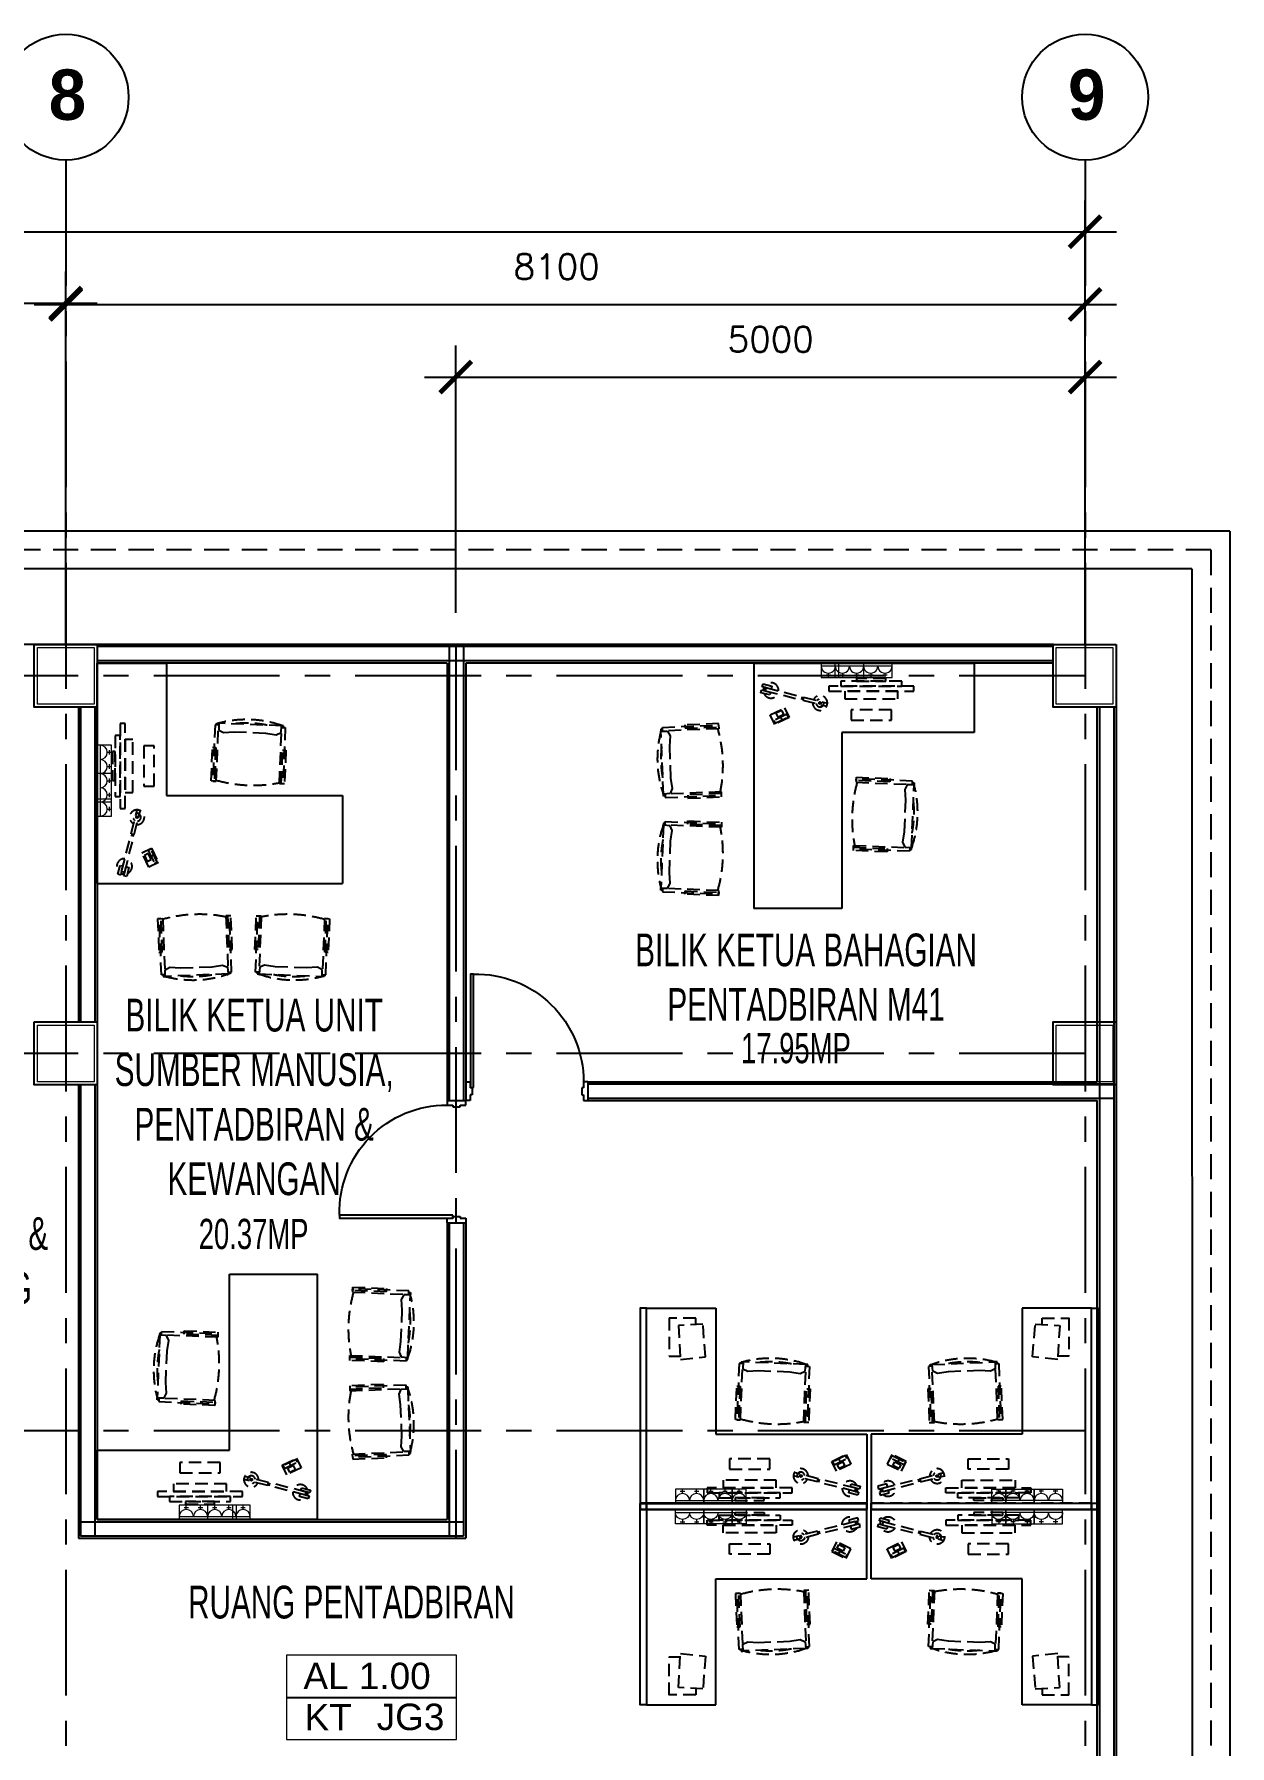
# Model space of a CAD drawing. Header units: millimetres. Extents: x 401562 to 564367, y -269451 to 12039.
# Drawn here: x 512242 to 521742, y -213180 to -199581 of the extents above; entities that cross this region are included whole.
import ezdxf

# ---------------------------------------------------------------- set-up
doc = ezdxf.new("R2010")
doc.units = ezdxf.units.MM
doc.header["$MEASUREMENT"] = 0
for name, pattern in [('CENTER', [2, 1.25, -0.25, 0.25, -0.25]), ('HIDDEN', [0.375, 0.25, -0.125]), ('HIDDEN2', [0.1875, 0.125, -0.0625])]:
    doc.linetypes.add(name, pattern=pattern)
doc.layers.add('A-FLOR-OTLN', color=6, linetype='Continuous', lineweight=9)
doc.layers.add('TEXT', color=7, linetype='Continuous', lineweight=9)
for name, color, linetype in [('Bomba', 1, 'Continuous'), ('C-door', 1, 'Continuous'), ('G-bubble', 7, 'Continuous'), ('G2-text', 3, 'Continuous'), ('GRID', 9, 'Continuous'), ('Hatch-wall', 240, 'Continuous'), ('KODING', 7, 'Continuous'), ('LINE', 1, 'Continuous'), ('PERABUT', 7, 'HIDDEN'), ('ROOF', 9, 'Continuous'), ('SILING', 8, 'Continuous'), ('WALL', 3, 'Continuous')]:
    doc.layers.add(name, color=color, linetype=linetype)
doc.styles.add('ARIAL', font='arial.ttf', dxfattribs={"width": 0.65, "height": 1.6})
doc.styles.add('ROMANS', font='romans.shx', dxfattribs={"height": 200})
doc.styles.add('S100-200H', font='romans.shx', dxfattribs={"width": 0.75, "height": 200})
doc.styles.get("Standard").update_dxf_attribs({"font": 'arial.ttf'})
doc.styles.add('TECHNICBOLD', font='teb_____.pfb', dxfattribs={"height": 300})
doc.dimstyles.new('DIM-100', dxfattribs={"dimtxt": 200, "dimasz": 300, "dimexe": 200, "dimexo": 50, "dimgap": 100, "dimtad": 1, "dimtoh": 1, "dimdec": 0, "dimzin": 0, "dimdsep": 46, "dimtxsty": 'S100-200H', "dimcen": 0.09, "dimclrt": 2, "dimadec": 0, "dimazin": 0, "dimtfac": 1, "dimtdec": 0, "dimtix": 1, "dimtofl": 0, "dimtmove": 0, "dimatfit": 3, "dimfxl": 1, "dimtolj": 1, "dimtzin": 0, "dimarcsym": 0})

# ---------------------------------------------------------------- blocks, each defined once
blk = doc.blocks.new('_ArchTick')
at = {"color": 0, "linetype": 'ByBlock', "const_width": 0.15}
blk.add_lwpolyline([(-0.5, -0.5), (0.5, 0.5)], dxfattribs=at)
blk = doc.blocks.new('*D506')
at = {"layer": 'Bomba', "color": 1, "lineweight": -2, "ltscale": 75, "transparency": 16777216}
for p, q in [((468392, -204179), (468392, -200901)), ((520592, -204273), (520592, -200901)), ((468142, -201151), (520842, -201151))]:
    blk.add_line(p, q, dxfattribs=at)
at = {"layer": 'Bomba', "color": 1, "lineweight": -2, "ltscale": 75, "transparency": 16777216, "xscale": 250, "yscale": 250, "zscale": 250, "rotation": 180}
blk.add_blockref('_ArchTick', (468392, -201151), dxfattribs=at)
at = {"layer": 'Bomba', "color": 1, "lineweight": -2, "ltscale": 75, "transparency": 16777216, "xscale": 250, "yscale": 250, "zscale": 250}
blk.add_blockref('_ArchTick', (520592, -201151), dxfattribs=at)
at = {"layer": 'Bomba', "color": 3, "ltscale": 75, "transparency": 16777216, "insert": (488416, -200851), "char_height": 200, "attachment_point": 5, "style": 'ROMANS'}
blk.add_mtext('\\A1;52200', dxfattribs=at)
blk = doc.blocks.new('meja44c')
at = {"color": 4}
for p, q in [((274356, 23689, 326165), (274244, 23689, 326165)), ((274582, 23712, 326165), (274356, 23712, 326165)), ((274582, 23689, 326165), (274356, 23689, 326165)), ((274382, 23712, 326165), (274382, 23599, 326165)), ((274807, 23712, 326165), (274582, 23712, 326165)), ((274582, 23599, 326165), (274582, 23712, 326165)), ((274807, 23689, 326165), (274582, 23689, 326165)), ((274807, 23599, 326165), (274807, 23712, 326165)), ((274317, 23616, 326165), (274283, 23616, 326165)), ((274300, 23633, 326165), (274300, 23599, 326165)), ((274356, 23599, 326165), (274582, 23599, 326165)), ((274430, 23616, 326165), (274395, 23616, 326165)), ((274413, 23633, 326165), (274413, 23599, 326165)), ((274543, 23616, 326165), (274508, 23616, 326165)), ((274525, 23633, 326165), (274525, 23599, 326165)), ((274582, 23599, 326165), (274807, 23599, 326165)), ((274656, 23616, 326165), (274621, 23616, 326165)), ((274638, 23633, 326165), (274638, 23599, 326165)), ((274768, 23616, 326165), (274733, 23616, 326165)), ((274751, 23633, 326165), (274751, 23599, 326165))]:
    blk.add_line(p, q, dxfattribs=at)
at = {"color": 4, "elevation": 326165}
blk.add_lwpolyline([(274244, 23712), (274244, 23599), (274356, 23599), (274356, 23712)], close=True, dxfattribs=at)
at = {"color": 4}
for centre in [(274300, 23689, 326165), (274413, 23689, 326165), (274525, 23689, 326165), (274638, 23689, 326165), (274751, 23689, 326165)]:
    blk.add_arc(centre, 56.4, 179.9984, 359.9984, dxfattribs=at)
at = {"layer": 'PERABUT', "color": 40, "linetype": 'ByBlock', "ltscale": 800}
for p, q in [((273709, 23712, 326165), (273709, 21762, 326165)), ((273709, 23712, 326165), (275459, 23712, 326165)), ((275459, 23712, 326165), (275459, 23162, 326165)), ((275459, 23162, 326165), (274409, 23162, 326165)), ((274409, 23162, 326165), (274409, 21762, 326165)), ((274409, 21762, 326165), (273709, 21762, 326165))]:
    blk.add_line(p, q, dxfattribs=at)
at = {"layer": 'PERABUT', "color": 40, "linetype": 'HIDDEN2', "ltscale": 800}
for p, q in [((273776, 23525, 326165), (273782, 23548, 326165)), ((273782, 23548, 326165), (273853, 23530, 326165)), ((273853, 23530, 326165), (273847, 23507, 326165)), ((273764, 23478, 326165), (273770, 23501, 326165)), ((273835, 23460, 326165), (273764, 23478, 326165)), ((273770, 23501, 326165), (273841, 23483, 326165)), ((273805, 23518, 326165), (273776, 23525, 326165)), ((273805, 23518, 326165), (273798, 23494, 326165)), ((273798, 23494, 326165), (274087, 23421, 326165)), ((273805, 23518, 326165), (274093, 23445, 326165)), ((273841, 23483, 326165), (273835, 23460, 326165)), ((274093, 23445, 326165), (274087, 23421, 326165)), ((274089, 23430, 326165), (274100, 23427, 326165)), ((274091, 23436, 326165), (274101, 23433, 326165)), ((274104, 23442, 326165), (274097, 23418, 326165)), ((274099, 23423, 326165), (274097, 23418, 326165)), ((274097, 23418, 326165), (274287, 23370, 326165)), ((274104, 23442, 326165), (274103, 23438, 326165)), ((274104, 23442, 326165), (274294, 23394, 326165)), ((273839, 23301, 326165), (273952, 23357, 326165)), ((273876, 23226, 326165), (273839, 23301, 326165)), ((273970, 23307, 326165), (273868, 23256, 326165)), ((273868, 23256, 326165), (273879, 23235, 326165)), ((273989, 23281, 326165), (273876, 23226, 326165)), ((273879, 23235, 326165), (273981, 23285, 326165)), ((273932, 23337, 326165), (273884, 23314, 326165)), ((273884, 23314, 326165), (273899, 23283, 326165)), ((273899, 23283, 326165), (273947, 23307, 326165)), ((273934, 23262, 326165), (273923, 23283, 326165)), ((273947, 23307, 326165), (273932, 23337, 326165)), ((273952, 23357, 326165), (273989, 23281, 326165)), ((273981, 23285, 326165), (273970, 23307, 326165)), ((272983, 23188, 325440), (272969, 23188, 326082)), ((272969, 23188, 326082), (272969, 23174, 326084)), ((272991, 22673, 326165), (272971, 23172, 326165)), ((272971, 23172, 326165), (273024, 23172, 326165)), ((272982, 23202, 325440), (273429, 23220, 325440)), ((272983, 23174, 325440), (272982, 23202, 325440)), ((273430, 23192, 325438), (272983, 23174, 325440)), ((273024, 23172, 326165), (273044, 23135, 326165)), ((273044, 23135, 326165), (273038, 23051, 326165)), ((273429, 23232, 325439), (273161, 23222, 325439)), ((273161, 23222, 325439), (273162, 23195, 325439)), ((273162, 23195, 325439), (273430, 23206, 325439)), ((273430, 23206, 325439), (273429, 23232, 325439)), ((273429, 23220, 325440), (273430, 23192, 325438)), ((273038, 23051, 326165), (273048, 22799, 326165)), ((273061, 22716, 326165), (273044, 22677, 326165)), ((273048, 22799, 326165), (273061, 22716, 326165)), ((274523, 22794, 325440), (274522, 22766, 325438)), ((274522, 22766, 325438), (274969, 22748, 325440)), ((274523, 22780, 325439), (274524, 22806, 325439)), ((274970, 22776, 325440), (274523, 22794, 325440)), ((274790, 22770, 325439), (274523, 22780, 325439)), ((274524, 22806, 325439), (274791, 22796, 325439)), ((274791, 22796, 325439), (274790, 22770, 325439)), ((274928, 22746, 326165), (274908, 22709, 326165)), ((274982, 22746, 326165), (274928, 22746, 326165)), ((274962, 22247, 326165), (274982, 22746, 326165)), ((274969, 22748, 325440), (274970, 22776, 325440)), ((274969, 22762, 325440), (274983, 22762, 326082)), ((274983, 22762, 326082), (274983, 22748, 326084)), ((272990, 22657, 326082), (272990, 22671, 326084)), ((273004, 22658, 325440), (272990, 22657, 326082)), ((273044, 22677, 326165), (272991, 22673, 326165)), ((273451, 22690, 325438), (273004, 22671, 325440)), ((273004, 22671, 325440), (273005, 22644, 325440)), ((273005, 22644, 325440), (273452, 22662, 325440)), ((273451, 22676, 325439), (273184, 22665, 325439)), ((273184, 22665, 325439), (273185, 22639, 325439)), ((273185, 22639, 325439), (273452, 22650, 325439)), ((273452, 22662, 325440), (273451, 22690, 325438)), ((273452, 22650, 325439), (273451, 22676, 325439)), ((274914, 22625, 326165), (274904, 22373, 326165)), ((274908, 22709, 326165), (274914, 22625, 326165)), ((273004, 22440, 325440), (272990, 22441, 326082)), ((272990, 22441, 326082), (272990, 22427, 326084)), ((273004, 22427, 325440), (273005, 22454, 325440)), ((273005, 22454, 325440), (273452, 22436, 325440)), ((273184, 22433, 325439), (273185, 22459, 325439)), ((273185, 22459, 325439), (273452, 22448, 325439)), ((273452, 22448, 325439), (273451, 22422, 325439)), ((272991, 22425, 326165), (272971, 21926, 326165)), ((273044, 22421, 326165), (272991, 22425, 326165)), ((273451, 22409, 325438), (273004, 22427, 325440)), ((273061, 22382, 326165), (273044, 22421, 326165)), ((273048, 22299, 326165), (273061, 22382, 326165)), ((273451, 22422, 325439), (273184, 22433, 325439)), ((273452, 22436, 325440), (273451, 22409, 325438)), ((274904, 22373, 326165), (274891, 22290, 326165)), ((273038, 22048, 326165), (273048, 22299, 326165)), ((274500, 22224, 325439), (274501, 22250, 325439)), ((274768, 22213, 325439), (274500, 22224, 325439)), ((274501, 22236, 325440), (274502, 22264, 325438)), ((274501, 22250, 325439), (274769, 22239, 325439)), ((274947, 22218, 325440), (274501, 22236, 325440)), ((274502, 22264, 325438), (274949, 22246, 325440)), ((274769, 22239, 325439), (274768, 22213, 325439)), ((274891, 22290, 326165), (274908, 22251, 326165)), ((274908, 22251, 326165), (274962, 22247, 326165)), ((274949, 22246, 325440), (274947, 22218, 325440)), ((274948, 22232, 325440), (274962, 22231, 326082)), ((274962, 22231, 326082), (274963, 22245, 326084)), ((273044, 21963, 326165), (273038, 22048, 326165)), ((272969, 21910, 326082), (272969, 21924, 326084)), ((272983, 21910, 325440), (272969, 21910, 326082)), ((272971, 21926, 326165), (273024, 21926, 326165)), ((272983, 21924, 325440), (272982, 21896, 325440)), ((272982, 21896, 325440), (273429, 21878, 325440)), ((273430, 21906, 325438), (272983, 21924, 325440)), ((273024, 21926, 326165), (273044, 21963, 326165)), ((273161, 21877, 325439), (273162, 21903, 325439)), ((273162, 21903, 325439), (273430, 21892, 325439)), ((273429, 21878, 325440), (273430, 21906, 325438)), ((273429, 21866, 325439), (273161, 21877, 325439)), ((273430, 21892, 325439), (273429, 21866, 325439))]:
    blk.add_line(p, q, dxfattribs=at)
at = {"layer": 'PERABUT', "color": 40, "linetype": 'HIDDEN2', "ltscale": 800, "elevation": 326165}
for points in [[(274305, 23489), (274979, 23489), (274979, 23529), (274305, 23529)], [(274399, 23529), (274885, 23529), (274885, 23570), (274399, 23570)], [(274526, 23570), (274758, 23570), (274758, 23590), (274526, 23590)], [(274431, 23430), (274854, 23430), (274854, 23489), (274431, 23489)], [(274482, 23260), (274802, 23260), (274802, 23341), (274482, 23341)]]:
    blk.add_lwpolyline(points, close=True, dxfattribs=at)
at = {"layer": 'PERABUT', "color": 40, "linetype": 'HIDDEN2', "ltscale": 800}
for centre, radius in [((274096, 23431, 326165), 3.5), ((274235, 23396, 326165), 8)]:
    blk.add_circle(centre, radius, dxfattribs=at)
for centre, radius, start, end in [((273845, 23496, 326165), 61, 356.1637, 130.7613), ((273845, 23496, 326165), 61, 155.386, 179.043), ((273845, 23496, 326165), 61, 204.3068, 332.5067), ((274235, 23396, 326165), 58.5, 178.1127, 153.437), ((274235, 23396, 326165), 31, 189.5548, 141.9949), ((273798, 22952, 326165), 856, 165.159, 199.206), ((272391, 22899, 325845), 1073, 348.7585, 15.8652), ((273798, 22952, 326165), 828, 173.1477, 191.4837), ((275562, 22473, 325845), 1073, 164.1348, 191.2415), ((274155, 22527, 326165), 856, 340.794, 14.841), ((274155, 22527, 326165), 828, 348.5163, 6.8523), ((273798, 22146, 326165), 856, 160.794, 194.841), ((273798, 22146, 326165), 828, 168.5163, 186.8523), ((272391, 22200, 325845), 1073, 344.1348, 11.2415)]:
    blk.add_arc(centre, radius, start, end, dxfattribs=at)
at = {"layer": 'ROOF', "ltscale": 250}
blk.add_line((274232, 23384, 326165), (274238, 23408, 326165), dxfattribs=at)
blk = doc.blocks.new('workstation3')
at = {"color": 4}
for p, q in [((334261, -65916, 163082), (334261, -66029, 163082)), ((334487, -65916, 163082), (334261, -65916, 163082)), ((334300, -65933, 163082), (334335, -65933, 163082)), ((334318, -65950, 163082), (334318, -65916, 163082)), ((334413, -65933, 163082), (334448, -65933, 163082)), ((334430, -65950, 163082), (334430, -65916, 163082)), ((334487, -66029, 163082), (334487, -65916, 163082)), ((334487, -65916, 163082), (334487, -66029, 163082)), ((334712, -65916, 163082), (334487, -65916, 163082)), ((334526, -65933, 163082), (334561, -65933, 163082)), ((334543, -65950, 163082), (334543, -65916, 163082)), ((334638, -65933, 163082), (334673, -65933, 163082)), ((334656, -65950, 163082), (334656, -65916, 163082)), ((334712, -66029, 163082), (334712, -65916, 163082)), ((334751, -65933, 163082), (334786, -65933, 163082)), ((334769, -65950, 163082), (334769, -65916, 163082)), ((336848, -65933, 163082), (336813, -65933, 163082)), ((336831, -65950, 163082), (336831, -65916, 163082)), ((336887, -66029, 163082), (336887, -65916, 163082)), ((336887, -65916, 163082), (337113, -65916, 163082)), ((336961, -65933, 163082), (336926, -65933, 163082)), ((336944, -65950, 163082), (336944, -65916, 163082)), ((337074, -65933, 163082), (337039, -65933, 163082)), ((337056, -65950, 163082), (337056, -65916, 163082)), ((337113, -66029, 163082), (337113, -65916, 163082)), ((337113, -65916, 163082), (337338, -65916, 163082)), ((337113, -65916, 163082), (337113, -66029, 163082)), ((337187, -65933, 163082), (337152, -65933, 163082)), ((337169, -65950, 163082), (337169, -65916, 163082)), ((337299, -65933, 163082), (337264, -65933, 163082)), ((337282, -65950, 163082), (337282, -65916, 163082)), ((337338, -65916, 163082), (337338, -66029, 163082)), ((334261, -66007, 163082), (334487, -66007, 163082)), ((334261, -66029, 163082), (334487, -66029, 163082)), ((334487, -66007, 163082), (334712, -66007, 163082)), ((334487, -66029, 163082), (334712, -66029, 163082)), ((334712, -66007, 163082), (334825, -66007, 163082)), ((336887, -66007, 163082), (336775, -66007, 163082)), ((337113, -66007, 163082), (336887, -66007, 163082)), ((337113, -66029, 163082), (336887, -66029, 163082)), ((337338, -66007, 163082), (337113, -66007, 163082)), ((337338, -66029, 163082), (337113, -66029, 163082))]:
    blk.add_line(p, q, dxfattribs=at)
at = {"color": 4, "elevation": 163082}
for points in [[(334825, -66029), (334825, -65916), (334712, -65916), (334712, -66029)], [(336775, -66029), (336775, -65916), (336887, -65916), (336887, -66029)]]:
    blk.add_lwpolyline(points, close=True, dxfattribs=at)
at = {"color": 4}
for centre, start, end in [((334318, -66007, 163082), 359.9984, 179.9984), ((334430, -66007, 163082), 359.9984, 179.9984), ((334543, -66007, 163082), 359.9984, 179.9984), ((334656, -66007, 163082), 359.9984, 179.9984), ((334769, -66007, 163082), 359.9984, 179.9984), ((336831, -66007, 163082), 0.0016, 180.0016), ((336944, -66007, 163082), 0.0016, 180.0016), ((337056, -66007, 163082), 0.0016, 180.0016), ((337169, -66007, 163082), 0.0016, 180.0016), ((337282, -66007, 163082), 0.0016, 180.0016)]:
    blk.add_arc(centre, 56.4, start, end, dxfattribs=at)
at = {"layer": 'PERABUT', "color": 40, "linetype": 'ByBlock', "ltscale": 800}
for p, q in [((334032, -64479, 163082), (334582, -64479, 163082)), ((334582, -64479, 163082), (334582, -65479, 163082)), ((337567, -64479, 163082), (337017, -64479, 163082)), ((337017, -64479, 163082), (337017, -65479, 163082)), ((334582, -65479, 163082), (335782, -65479, 163082)), ((335782, -65479, 163082), (335782, -66029, 163082)), ((337017, -65479, 163082), (335817, -65479, 163082)), ((335817, -65479, 163082), (335817, -66029, 163082))]:
    blk.add_line(p, q, dxfattribs=at)
at = {"layer": 'PERABUT', "color": 40, "linetype": 'HIDDEN2', "ltscale": 800}
for p, q in [((334212, -64555, 163082), (334212, -64859, 163082)), ((334424, -64557, 163082), (334212, -64557, 163082)), ((334423, -64608, 163082), (334424, -64557, 163082)), ((337175, -64557, 163082), (337388, -64557, 163082)), ((337177, -64608, 163082), (337175, -64557, 163082)), ((337388, -64555, 163082), (337388, -64859, 163082)), ((334480, -64605, 163082), (334285, -64616, 163082)), ((334285, -64615, 163082), (334301, -64887, 163082)), ((334500, -64865, 163082), (334480, -64605, 163082)), ((337099, -64865, 163082), (337120, -64605, 163082)), ((337120, -64605, 163082), (337314, -64616, 163082)), ((337315, -64615, 163082), (337299, -64887, 163082)), ((334212, -64859, 163082), (334299, -64859, 163082)), ((334301, -64887, 163082), (334500, -64865, 163082)), ((337299, -64887, 163082), (337099, -64865, 163082)), ((337388, -64859, 163082), (337300, -64859, 163082)), ((334768, -64918, 162358), (334750, -65365, 162358)), ((334796, -64919, 162358), (334768, -64918, 162358)), ((334778, -65366, 162356), (334796, -64919, 162358)), ((334782, -64918, 162358), (334783, -64905, 163000)), ((334783, -64905, 163000), (334796, -64905, 163002)), ((334799, -64906, 163082), (334798, -64960, 163082)), ((334798, -64960, 163082), (334836, -64980, 163082)), ((335297, -64926, 163082), (334799, -64906, 163082)), ((334836, -64980, 163082), (334920, -64974, 163082)), ((334920, -64974, 163082), (335171, -64984, 163082)), ((335171, -64984, 163082), (335254, -64997, 163082)), ((335254, -64997, 163082), (335293, -64979, 163082)), ((335281, -65386, 162356), (335299, -64939, 162358)), ((335293, -64979, 163082), (335297, -64926, 163082)), ((335313, -64926, 163000), (335299, -64925, 163002)), ((335299, -64939, 162358), (335327, -64941, 162358)), ((335327, -64941, 162358), (335308, -65387, 162358)), ((335313, -64940, 162358), (335313, -64926, 163000)), ((336301, -64939, 162358), (336273, -64941, 162358)), ((336273, -64941, 162358), (336291, -65387, 162358)), ((336286, -64926, 163000), (336300, -64925, 163002)), ((336287, -64940, 162358), (336286, -64926, 163000)), ((336319, -65386, 162356), (336301, -64939, 162358)), ((336302, -64926, 163082), (336801, -64906, 163082)), ((336306, -64979, 163082), (336302, -64926, 163082)), ((336345, -64997, 163082), (336306, -64979, 163082)), ((336429, -64984, 163082), (336345, -64997, 163082)), ((336680, -64974, 163082), (336429, -64984, 163082)), ((336764, -64980, 163082), (336680, -64974, 163082)), ((336801, -64960, 163082), (336764, -64980, 163082)), ((336801, -64906, 163082), (336801, -64960, 163082)), ((336817, -64905, 163000), (336803, -64905, 163002)), ((336804, -64919, 162358), (336831, -64918, 162358)), ((336822, -65366, 162356), (336804, -64919, 162358)), ((336817, -64918, 162358), (336817, -64905, 163000)), ((336831, -64918, 162358), (336849, -65365, 162358)), ((334738, -65364, 162357), (334749, -65097, 162357)), ((334749, -65097, 162357), (334775, -65098, 162357)), ((334775, -65098, 162357), (334764, -65365, 162357)), ((335295, -65387, 162357), (335305, -65119, 162357)), ((335305, -65119, 162357), (335331, -65120, 162357)), ((335331, -65120, 162357), (335321, -65388, 162357)), ((336294, -65119, 162357), (336268, -65120, 162357)), ((336268, -65120, 162357), (336279, -65388, 162357)), ((336305, -65387, 162357), (336294, -65119, 162357)), ((336851, -65097, 162357), (336825, -65098, 162357)), ((336825, -65098, 162357), (336836, -65365, 162357)), ((336862, -65364, 162357), (336851, -65097, 162357)), ((334764, -65365, 162357), (334738, -65364, 162357)), ((334750, -65365, 162358), (334778, -65366, 162356)), ((335308, -65387, 162358), (335281, -65386, 162356)), ((335321, -65388, 162357), (335295, -65387, 162357)), ((336279, -65388, 162357), (336305, -65387, 162357)), ((336291, -65387, 162358), (336319, -65386, 162356)), ((336849, -65365, 162358), (336822, -65366, 162356)), ((336836, -65365, 162357), (336862, -65364, 162357)), ((335504, -65697, 163082), (335617, -65641, 163082)), ((335614, -65650, 163082), (335513, -65701, 163082)), ((335523, -65722, 163082), (335625, -65672, 163082)), ((335559, -65678, 163082), (335570, -65699, 163082)), ((335625, -65672, 163082), (335614, -65650, 163082)), ((335617, -65641, 163082), (335655, -65717, 163082)), ((335982, -65641, 163082), (335945, -65717, 163082)), ((335974, -65672, 163082), (335985, -65650, 163082)), ((336076, -65722, 163082), (335974, -65672, 163082)), ((336095, -65697, 163082), (335982, -65641, 163082)), ((335985, -65650, 163082), (336087, -65701, 163082)), ((336040, -65678, 163082), (336030, -65699, 163082)), ((335390, -65858, 163082), (335200, -65810, 163082)), ((335396, -65834, 163082), (335206, -65785, 163082)), ((335542, -65773, 163082), (335504, -65697, 163082)), ((335513, -65701, 163082), (335523, -65722, 163082)), ((335655, -65717, 163082), (335542, -65773, 163082)), ((335594, -65699, 163082), (335546, -65723, 163082)), ((335546, -65723, 163082), (335561, -65753, 163082)), ((335561, -65753, 163082), (335609, -65729, 163082)), ((335609, -65729, 163082), (335594, -65699, 163082)), ((335945, -65717, 163082), (336058, -65773, 163082)), ((335990, -65729, 163082), (336005, -65699, 163082)), ((336038, -65753, 163082), (335990, -65729, 163082)), ((336005, -65699, 163082), (336053, -65723, 163082)), ((336053, -65723, 163082), (336038, -65753, 163082)), ((336058, -65773, 163082), (336095, -65697, 163082)), ((336087, -65701, 163082), (336076, -65722, 163082)), ((336204, -65834, 163082), (336394, -65785, 163082)), ((336210, -65858, 163082), (336400, -65810, 163082)), ((335390, -65858, 163082), (335396, -65834, 163082)), ((335390, -65858, 163082), (335391, -65854, 163082)), ((335403, -65851, 163082), (335392, -65849, 163082)), ((335404, -65846, 163082), (335394, -65843, 163082)), ((335395, -65839, 163082), (335396, -65834, 163082)), ((335400, -65861, 163082), (335407, -65836, 163082)), ((335689, -65934, 163082), (335400, -65861, 163082)), ((335695, -65909, 163082), (335407, -65836, 163082)), ((335640, -65946, 163082), (335646, -65923, 163082)), ((335711, -65964, 163082), (335640, -65946, 163082)), ((335652, -65899, 163082), (335658, -65875, 163082)), ((335723, -65917, 163082), (335652, -65899, 163082)), ((335658, -65875, 163082), (335729, -65893, 163082)), ((335689, -65934, 163082), (335695, -65909, 163082)), ((335689, -65934, 163082), (335717, -65941, 163082)), ((335717, -65941, 163082), (335711, -65964, 163082)), ((335729, -65893, 163082), (335723, -65917, 163082)), ((335941, -65875, 163082), (335870, -65893, 163082)), ((335870, -65893, 163082), (335876, -65917, 163082)), ((335876, -65917, 163082), (335947, -65899, 163082)), ((335911, -65934, 163082), (335883, -65941, 163082)), ((335883, -65941, 163082), (335888, -65964, 163082)), ((335888, -65964, 163082), (335959, -65946, 163082)), ((335904, -65909, 163082), (336193, -65836, 163082)), ((335911, -65934, 163082), (335904, -65909, 163082)), ((335911, -65934, 163082), (336199, -65861, 163082)), ((335947, -65899, 163082), (335941, -65875, 163082)), ((335959, -65946, 163082), (335953, -65923, 163082)), ((336199, -65861, 163082), (336193, -65836, 163082)), ((336195, -65846, 163082), (336206, -65843, 163082)), ((336197, -65851, 163082), (336207, -65849, 163082)), ((336210, -65858, 163082), (336204, -65834, 163082)), ((336205, -65839, 163082), (336204, -65834, 163082)), ((336210, -65858, 163082), (336209, -65854, 163082)), ((334032, -66029, 163082), (335782, -66029, 163082)), ((337567, -66029, 163082), (335817, -66029, 163082))]:
    blk.add_line(p, q, dxfattribs=at)
at = {"layer": 'PERABUT', "color": 40, "linetype": 'HIDDEN2', "ltscale": 800, "elevation": 163082}
for points in [[(335011, -65675), (334691, -65675), (334691, -65757), (335011, -65757)], [(336588, -65675), (336908, -65675), (336908, -65757), (336588, -65757)], [(335188, -65905), (334514, -65905), (334514, -65945), (335188, -65945)], [(335094, -65945), (334608, -65945), (334608, -65985), (335094, -65985)], [(335063, -65845), (334640, -65845), (334640, -65905), (335063, -65905)], [(336411, -65905), (337085, -65905), (337085, -65945), (336411, -65945)], [(336505, -65945), (336991, -65945), (336991, -65985), (336505, -65985)], [(336537, -65845), (336960, -65845), (336960, -65905), (336537, -65905)], [(334967, -65985), (334735, -65985), (334735, -66006), (334967, -66006)], [(336632, -65985), (336864, -65985), (336864, -66006), (336632, -66006)]]:
    blk.add_lwpolyline(points, close=True, dxfattribs=at)
at = {"layer": 'PERABUT', "color": 40, "linetype": 'HIDDEN2', "ltscale": 800}
for centre, radius in [((335258, -65812, 163082), 8), ((336341, -65812, 163082), 8), ((335398, -65847, 163082), 3.5), ((336202, -65847, 163082), 3.5)]:
    blk.add_circle(centre, radius, dxfattribs=at)
for centre, radius, start, end in [((335018, -65733, 163082), 856, 70.794, 104.841), ((335018, -65733, 163082), 828, 78.5163, 96.8523), ((336582, -65733, 163082), 856, 75.159, 109.206), ((336582, -65733, 163082), 828, 83.1477, 101.4837), ((335072, -64326, 162763), 1073, 254.1348, 281.2415), ((336528, -64326, 162763), 1073, 258.7585, 285.8652), ((335258, -65812, 163082), 58.5, 358.1127, 333.437), ((335258, -65812, 163082), 31, 9.5548, 321.9949), ((336341, -65812, 163082), 58.5, 206.563, 181.8873), ((336341, -65812, 163082), 31, 218.0051, 170.4452), ((335648, -65912, 163082), 61, 176.1637, 310.7613), ((335648, -65912, 163082), 61, 24.3068, 152.5067), ((335648, -65912, 163082), 61, 335.386, 359.043), ((335951, -65912, 163082), 61, 180.957, 204.614), ((335951, -65912, 163082), 61, 27.4933, 155.6932), ((335951, -65912, 163082), 61, 229.2387, 3.8363)]:
    blk.add_arc(centre, radius, start, end, dxfattribs=at)
at = {"layer": 'ROOF', "ltscale": 250}
for p, q in [((335261, -65800, 163082), (335255, -65824, 163082)), ((336338, -65800, 163082), (336344, -65824, 163082))]:
    blk.add_line(p, q, dxfattribs=at)
at = {"layer": 'ROOF', "ltscale": 250, "elevation": 163082}
for points in [[(333982, -66079), (334032, -66079), (334032, -64479), (333982, -64479)], [(337617, -66079), (337567, -66079), (337567, -64479), (337617, -64479)], [(333982, -66079), (335783, -66079), (335783, -66029), (333982, -66029)], [(337617, -66079), (335817, -66079), (335817, -66029), (337617, -66029)]]:
    blk.add_lwpolyline(points, close=True, dxfattribs=at)
blk = doc.blocks.new('*D559')
at = {"layer": 'Bomba', "color": 1, "lineweight": -2, "ltscale": 75, "transparency": 16777216}
for p, q in [((506493, -204079), (506493, -201467)), ((512493, -204279), (512493, -201467)), ((506243, -201717), (512743, -201717))]:
    blk.add_line(p, q, dxfattribs=at)
at = {"layer": 'Bomba', "color": 1, "lineweight": -2, "ltscale": 75, "transparency": 16777216, "xscale": 250, "yscale": 250, "zscale": 250, "rotation": 180}
blk.add_blockref('_ArchTick', (506493, -201717), dxfattribs=at)
at = {"layer": 'Bomba', "color": 1, "lineweight": -2, "ltscale": 75, "transparency": 16777216, "xscale": 250, "yscale": 250, "zscale": 250}
blk.add_blockref('_ArchTick', (512493, -201717), dxfattribs=at)
at = {"layer": 'Bomba', "color": 3, "ltscale": 75, "transparency": 16777216, "insert": (509493, -201417), "char_height": 200, "attachment_point": 5, "style": 'ROMANS'}
blk.add_mtext('\\A1;6000', dxfattribs=at)
blk = doc.blocks.new('*D560')
at = {"layer": 'Bomba', "color": 1, "lineweight": -2, "ltscale": 75, "transparency": 16777216}
for p, q in [((512492, -204429), (512492, -201478)), ((520592, -204429), (520592, -201478)), ((512242, -201728), (520842, -201728))]:
    blk.add_line(p, q, dxfattribs=at)
at = {"layer": 'Bomba', "color": 1, "lineweight": -2, "ltscale": 75, "transparency": 16777216, "xscale": 250, "yscale": 250, "zscale": 250, "rotation": 180}
blk.add_blockref('_ArchTick', (512492, -201728), dxfattribs=at)
at = {"layer": 'Bomba', "color": 1, "lineweight": -2, "ltscale": 75, "transparency": 16777216, "xscale": 250, "yscale": 250, "zscale": 250}
blk.add_blockref('_ArchTick', (520592, -201728), dxfattribs=at)
at = {"layer": 'Bomba', "color": 3, "ltscale": 75, "transparency": 16777216, "insert": (516393, -201428), "char_height": 200, "attachment_point": 5, "style": 'ROMANS'}
blk.add_mtext('\\A1;8100', dxfattribs=at)
blk = doc.blocks.new('*D561')
at = {"layer": 'Bomba', "color": 1, "lineweight": -2, "ltscale": 75, "transparency": 16777216}
for p, q in [((515592, -204179), (515592, -202055)), ((520592, -204429), (520592, -202055)), ((515342, -202305), (520842, -202305))]:
    blk.add_line(p, q, dxfattribs=at)
at = {"layer": 'Bomba', "color": 1, "lineweight": -2, "ltscale": 75, "transparency": 16777216, "xscale": 250, "yscale": 250, "zscale": 250, "rotation": 180}
blk.add_blockref('_ArchTick', (515592, -202305), dxfattribs=at)
at = {"layer": 'Bomba', "color": 1, "lineweight": -2, "ltscale": 75, "transparency": 16777216, "xscale": 250, "yscale": 250, "zscale": 250}
blk.add_blockref('_ArchTick', (520592, -202305), dxfattribs=at)
at = {"layer": 'Bomba', "color": 3, "ltscale": 75, "transparency": 16777216, "insert": (518094, -202005), "char_height": 200, "attachment_point": 5, "style": 'ROMANS'}
blk.add_mtext('\\A1;5000', dxfattribs=at)
blk = doc.blocks.new('A$C619F5F31')
at = {"layer": 'C-door', "color": 12}
for p, q in [((0, 849, 0), (35, 849, 0)), ((0, 849, 0), (0, 699, 0)), ((35, 849, 0), (35, 802, 0)), ((970, 849), (935, 849)), ((935, 849), (935, 802)), ((970, 849), (970, 849)), ((970, 849), (970, 699)), ((35, 699, 0), (0, 699, 0)), ((35, 802, 0), (50, 802, 0)), ((35, 746, 0), (35, 699, 0)), ((50, 746, 0), (35, 746, 0)), ((50, 802, 0), (50, 746, 0)), ((920, 802), (920, 746)), ((920, 802), (935, 802)), ((920, 746), (935, 746)), ((935, 746), (935, 699)), ((935, 699), (970, 699))]:
    blk.add_line(p, q, dxfattribs=at)
blk.add_lwpolyline([(910, 804), (910, 1704), (933, 1704), (933, 804)], close=True, dxfattribs=at)
at = {"layer": 'Hatch-wall', "color": 1, "ltscale": 2}
blk.add_arc((887, 852, 0), 852, 88.5062, 180.2022, dxfattribs=at)

msp = doc.modelspace()

# ---------------------------------------------------------------- linework, layer by layer
at = {"layer": 'A-FLOR-OTLN', "color": 6, "linetype": 'Continuous', "ltscale": 12}
for points in [[(512266.4, -204453.6), (512717.4, -204453.6), (512717.4, -204903.6), (512266.4, -204903.6)], [(520362.4, -204453.6), (520813.5, -204453.6), (520813.5, -204903.6), (520362.4, -204903.6)], [(512266.4, -207453.6), (512717.4, -207453.6), (512717.4, -207903.6), (512266.4, -207903.6)], [(520362.4, -207453.6), (520813.5, -207453.6), (520813.5, -207903.6), (520362.4, -207903.6)]]:
    msp.add_lwpolyline(points, close=True, dxfattribs=at)
at = {"layer": 'G-bubble'}
for centre in [(512492, -200081), (520591.9, -200081)]:
    msp.add_circle(centre, 500, dxfattribs=at)
at = {"layer": 'GRID', "linetype": 'CENTER', "ltscale": 800}
for p, q in [((512492, -200581), (512491.6, -236778.6)), ((520591.9, -200581), (520591.6, -236778.6)), ((515591.9, -204428.6), (515591.8, -211531.5)), ((520591.9, -204678.6), (451506.1, -204678.6)), ((520591.9, -207678.6), (451506.1, -207678.6)), ((520591.9, -210678.6), (482492.6, -210678.6))]:
    msp.add_line(p, q, dxfattribs=at)
at = {"layer": 'GRID', "color": 1, "linetype": 'HIDDEN', "ltscale": 800}
for q in [(482242, -203678.6), (521591.6, -228928.7)]:
    msp.add_line((521591.4, -203678.6), q, dxfattribs=at)
at = {"layer": 'KODING', "color": 1, "linetype": 'Continuous'}
msp.add_line((514246, -212795.5), (515596.4, -212795.5), dxfattribs=at)
at = {"layer": 'KODING', "color": 7, "linetype": 'Continuous', "lineweight": 20}
msp.add_lwpolyline([(515596.4, -213130.8), (515596.4, -212460.2), (514246, -212460.2), (514246, -213130.8)], close=True, dxfattribs=at)
at = {"layer": 'LINE', "linetype": 'Continuous', "ltscale": 800}
for p, q in [((521741.4, -203528.6), (482242, -203528.6)), ((521741.4, -203528.6), (521741.6, -228928.7)), ((521441.4, -203828.6), (482242, -203828.6)), ((521441.4, -203828.6), (521441.6, -228928.7))]:
    msp.add_line(p, q, dxfattribs=at)
at = {"layer": 'LINE', "color": 9, "linetype": 'Continuous', "ltscale": 2000}
for p, q in [((520341.4, -204428.6), (505031.9, -204428.6)), ((515521.8, -204578.6), (512742.4, -204578.6)), ((515521.8, -204578.6), (515521.8, -208053.6)), ((515671.8, -204578.6), (515671.8, -208053.6)), ((520341.4, -204578.6), (515671.8, -204578.6)), ((512742.4, -204678.8), (512742.4, -211381.5)), ((515671.8, -204678.8), (515671.8, -207753.6)), ((512592.4, -204928.6), (512592.4, -207428.6)), ((520688.6, -207903.6), (520688.5, -204928.6)), ((516641.8, -207903.6, 168715.5), (520688.6, -207903.6, 6023.3)), ((512592.4, -207928.6), (512592.4, -211531.5)), ((516641.8, -208053.6), (520688.6, -208053.6)), ((520689, -213428.8), (520688.6, -208053.6)), ((515521.8, -209023.6, 0), (515521.8, -211381.5)), ((515671.8, -209023.6, 0), (515671.8, -211531.5)), ((512742.4, -211381.5), (515521.8, -211381.5)), ((512592.4, -211531.5), (515671.8, -211531.5))]:
    msp.add_line(p, q, dxfattribs=at)
for points in [[(512241.4, -204428.6), (512742.4, -204428.6), (512742.4, -204928.6), (512241.4, -204928.6)], [(512241.4, -207428.6), (512742.4, -207428.6), (512742.4, -207928.6), (512241.4, -207928.6)]]:
    msp.add_lwpolyline(points, close=True, dxfattribs=at)
for points in [[(520838.5, -204428.6), (520838.5, -204928.6), (520337.4, -204928.6), (520337.4, -204428.6), (520838.5, -204428.6)], [(520838.5, -207428.6), (520838.5, -207928.6), (520337.4, -207928.6), (520337.4, -207428.6), (520838.5, -207428.6)]]:
    msp.add_lwpolyline(points, dxfattribs=at)
at = {"layer": 'SILING', "color": 9}
msp.add_line((520838.5, -204428.6), (520838.5, -213428.8), dxfattribs=at)
at = {"layer": 'WALL'}
for p, q in [((520341.4, -204446.6), (512742.4, -204446.6)), ((515539.8, -204446.6), (515539.8, -208053.6)), ((515653.8, -204446.6), (515653.8, -208053.6)), ((520341.4, -204559.9), (512742.4, -204559.9)), ((512610.4, -204928.6), (512610.4, -207428.6)), ((512724.4, -204928.6), (512724.4, -207428.6)), ((520706.4, -204928.6), (520706.4, -213428.8)), ((520820.4, -204928.6), (520820.4, -213428.8)), ((516641.8, -207921.6), (520820.4, -207921.6)), ((512610.4, -207928.6), (512610.4, -211513.5)), ((512724.4, -207928.6), (512724.5, -211513.5)), ((516641.8, -208035.6), (520820.4, -208035.6)), ((515539.8, -209023.6), (515539.8, -211513.5)), ((515653.8, -209023.6), (515653.9, -211513.5)), ((512610.4, -211399.5), (515653.9, -211399.5)), ((515653.9, -211513.5), (512610.4, -211513.5))]:
    msp.add_line(p, q, dxfattribs=at)

# ---------------------------------------------------------------- block references
at = {"layer": 'A-FLOR-OTLN', "color": 6, "linetype": 'Continuous'}
for p, rotation in [((536454.4, -480037.5), 89.99999999999999), ((788201.3, -187669.6), 180)]:
    msp.add_blockref('meja44c', p, dxfattribs=dict(at, rotation=rotation))
for name, p in [('meja44c', (244250.8, -228290.6)), ('workstation3', (183075.1, -145224.4))]:
    msp.add_blockref(name, p, dxfattribs=at)
at = {"layer": 'A-FLOR-OTLN', "color": 6, "linetype": 'Continuous', "ltscale": 12, "xscale": -1}
msp.add_blockref('A$C619F5F31', (516641.8, -208752.9, 0), dxfattribs=at)
at = {"layer": 'A-FLOR-OTLN', "color": 6, "linetype": 'Continuous', "ltscale": 12, "xscale": -1, "rotation": 90}
msp.add_blockref('A$C619F5F31', (516371.1, -208053.6, 0), dxfattribs=at)
at = {"layer": 'A-FLOR-OTLN', "color": 6, "linetype": 'Continuous', "xscale": -1, "rotation": 180}
msp.add_blockref('workstation3', (183075.1, -277332.6), dxfattribs=at)

# ---------------------------------------------------------------- texts
at = {"layer": 'G2-text', "linetype": 'Continuous', "attachment_point": 5, "style": 'ARIAL'}
for s, insert, char_height, width in [('BILIK KETUA BAHAGIAN PENTADBIRAN M41', (518374.7, -207073.1, -94464.8), 260, 2733.955), ('BILIK KETUA UNIT SUMBER MANUSIA, PENTADBIRAN & KEWANGAN ', (513989.5, -208026.3), 260, 2733.955), ('17.95MP', (518294.3, -207638.1), 240, 4007.209), ('RUANG FOTOSTAT & FRANKING MACHINE', (511612, -209328.2), 260, 1907.691), ('20.37MP', (513984.9, -209114.8, -188929.6), 240, 4007.209), ('RUANG PENTADBIRAN', (514762.6, -212039.9, 490513.2), 260, 2733.955)]:
    msp.add_mtext(s, dxfattribs=dict(at, insert=insert, char_height=char_height, width=width))
at = {"layer": 'KODING', "color": 0, "linetype": 'Continuous', "char_height": 210, "width": 1404.659, "attachment_point": 8, "line_spacing_factor": 0.798462}
for s, insert in [('AL 1.00', (514886.4, -212732.7)), ('{\\fArial|b0|i0|c0|p34;KT}', (514578, -213058)), ('{\\fArial|b0|i0|c0|p34;JG3}', (515232, -213058))]:
    msp.add_mtext(s, dxfattribs=dict(at, insert=insert))
at = {"layer": 'TEXT', "color": 4, "char_height": 400, "width": 889, "attachment_point": 2, "line_spacing_factor": 0.7995, "style": 'TECHNICBOLD'}
for s, insert in [('8', (512505.3, -199861.3, 285391.7)), ('9', (520605.3, -199861.3, 61149.8))]:
    msp.add_mtext(s, dxfattribs=dict(at, insert=insert))

# ---------------------------------------------------------------- dimensions: what is measured, and where the dimension line sits
at = {"layer": 'Bomba', "color": 1, "ltscale": 75}
for base, p1, p2, picture, middle in [((520591.9, -201151.3, 40763.3), (468391.8, -204428.6, 326164.7), (520591.9, -204523.3, 171735.2), '*D506', (488416, -201151.3, 40763.3)), ((512492.6, -201717.3, 326164.7), (506492.6, -204328.6, 387324.2), (512492.6, -204528.7, 387324.2), '*D559', (509492.7, -201717.3, 326164.7)), ((520591.9, -201728.3, 326164.7), (512491.9, -204678.6), (520591.9, -204678.6), '*D560', (516393.1, -201728.3, 326164.7)), ((520591.9, -202305.3, 611566), (515591.9, -204428.6), (520591.9, -204678.6), '*D561', (518094.4, -202305.3, 611566))]:
    dim = msp.add_linear_dim(base=base, p1=p1, p2=p2, dimstyle='DIM-100', override={"dimtxt": 50, "dimasz": 250, "dimexe": 250, "dimexo": 250, "dimgap": 200, "dimtoh": 0, "dimtxsty": 'ROMANS', "dimblk": 'ArchTick', "dimdle": 250, "dimclrd": 1, "dimclre": 1, "dimclrt": 3, "dimfxl": 150}, dxfattribs=at)
    dim.commit()
    dim.dimension.update_dxf_attribs({"geometry": picture, "text_midpoint": middle, "dimtype": 160})

doc.saveas('drawing.dxf')
